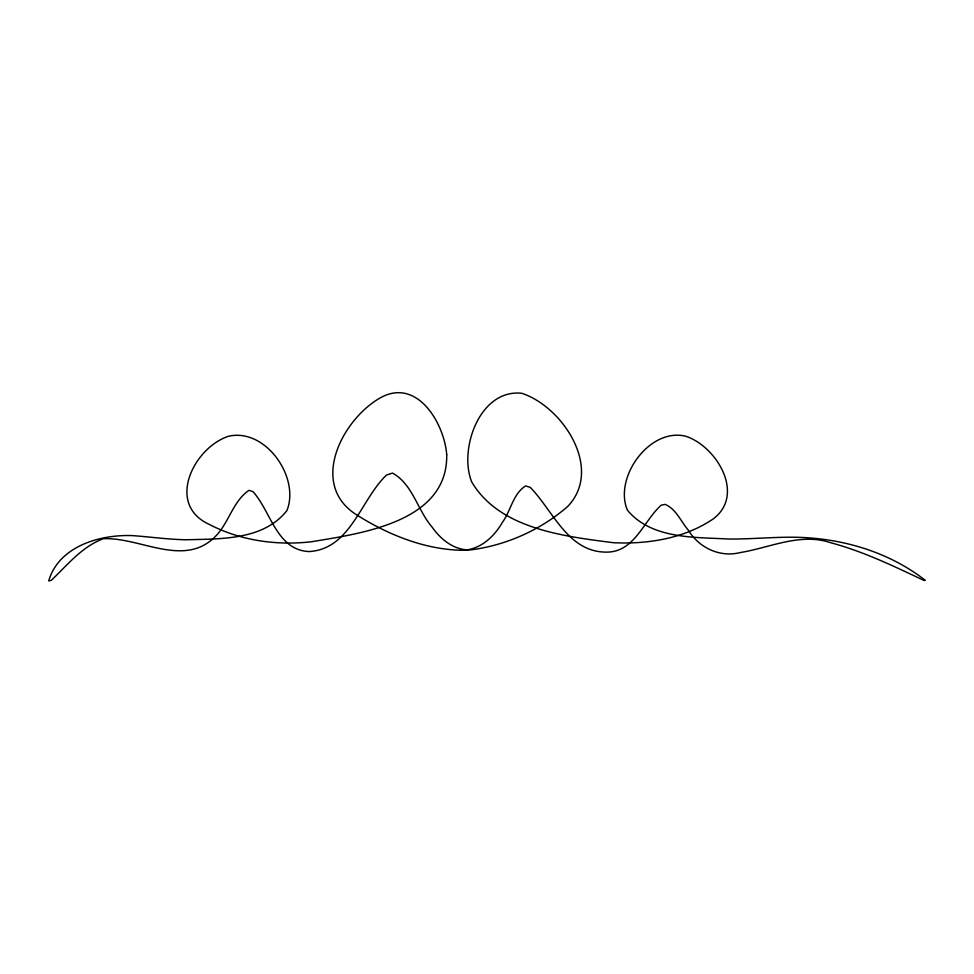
<?xml version="1.0" encoding="UTF-8"?>
<svg xmlns="http://www.w3.org/2000/svg" width="974" height="974" viewBox="0 0 974 974"><rect width="100%" height="100%" fill="white"/><g stroke="black" fill="none" stroke-linecap="round" stroke-linejoin="round"><path stroke-width="1.46" d="M446.713 454.724C447.943 522.003 361.683 533.435 311.071 541.8C276.421 545.72 240.164 540.582 209.118 524.329C165.58 504.337 193.668 447.748 228.391 436.291C265.427 427.562 300.175 477.297 286.94 510.522C263.528 540.448 220.38 538.817 185.912 539.766C167.905 539.438 150.069 536.857 132.135 535.59C99.531 534.434 58.684 546.438 48.7 580.954L51.342 580.321C67.401 565.03 81.913 546.658 103.366 538.707C139.927 537.051 183.222 567.623 214.487 537.331C228.78 523.866 232.628 501.208 249.027 490.336L252.899 491.59C271.015 511.399 276.446 549.823 308.868 551.576C350.591 549.348 360.77 499.443 386.568 474.983L392.51 473.096C412.708 484.066 417.59 510.4 432.127 527.141C441.1 539.876 454.846 550.931 471.258 549.823C506.395 545.245 541.033 529.759 567.708 506.443C603.624 468.798 562.765 406.657 521.76 393.289C479.865 388.699 458.462 449.111 471.72 481.935C499.504 528.967 563.763 536.284 613.328 542.701C647.771 544.381 684.369 538.561 713.321 518.85C745.512 494.524 716.718 446.469 685.854 436.267C649.597 427.172 613.377 477.759 627.475 510.266C651.74 539.279 694.389 537.088 728.869 539.024C748.702 539.194 768.486 537.392 788.307 537.222C837.08 536.771 886.377 550.14 925.3 580.321L924.022 580.48C893.791 566.186 863.512 551.528 831.09 542.847C800.652 532.352 770.373 547.607 740.435 552.526C719.932 557.773 699.089 547.887 688.301 530.136C680.863 521.516 676.199 509.085 665.193 504.398L661.212 505.165C643.29 521.139 634.342 553.025 605.39 552.112C567.659 551.54 552.915 510.546 530.282 487.39L525.643 485.916C513.006 493.708 510.839 510.875 502.389 522.381C494.086 536.905 480.097 549.786 462.553 550.273C424.664 549.726 387.628 534.556 356.009 514.467C309.062 484.115 341.935 420.22 379.568 398.256C416.823 376.548 444.29 423.13 446.713 454.724"/></g></svg>
